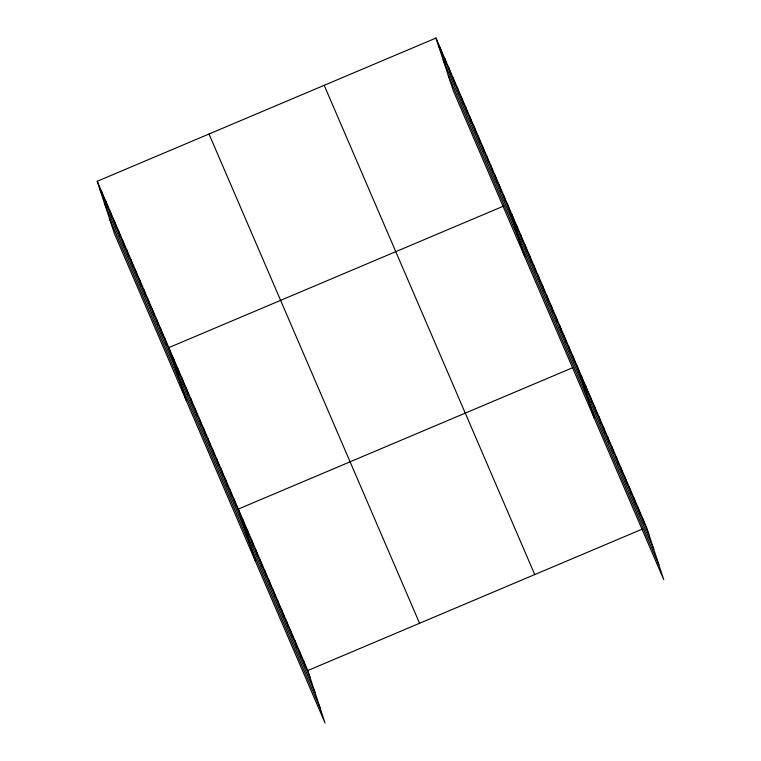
<?xml version="1.0" encoding="UTF-8"?>
<svg xmlns="http://www.w3.org/2000/svg" width="761" height="761" viewBox="0 0 761 761"><rect width="100%" height="100%" fill="white"/><g stroke="black" fill="none" stroke-linecap="round" stroke-linejoin="round"><path stroke-width="1.14" d="M97.227 181.28L307.796 670.536L325.023 722.95L114.454 233.694L97.227 181.28L435.977 38.05L646.546 527.306L663.773 579.72L453.204 90.464L435.977 38.05M503.506 206.117L168.818 347.634L186.055 400.039M572.985 367.573L238.307 509.08L255.544 561.494M307.796 670.536L642.474 529.019M438.241 44.947L648.81 534.203M443.178 59.967L653.747 549.223M448.267 75.444L658.836 564.7M324.186 85.318L534.755 574.574M209.009 134.012L419.577 623.269M99.491 188.186L310.06 677.442M104.428 203.206L314.997 692.453M109.517 218.673L320.086 707.93M642.198 517.214L644.472 524.11M637.861 507.121L640.125 514.027M633.513 497.028L635.777 503.934M629.166 486.945L631.44 493.841M624.829 476.852L627.093 483.749M620.481 466.759L622.755 473.656M616.144 456.667L618.408 463.573M611.796 446.574L614.07 453.48M607.459 436.491L609.723 443.387M603.112 426.398L605.385 433.294M598.774 416.305L601.038 423.202M594.427 406.212L596.691 413.118M590.079 396.12L592.353 403.026M585.742 386.036L588.006 392.933M581.394 375.944L583.668 382.84M577.057 365.851L594.284 418.265M572.71 355.758L574.983 362.664M568.372 345.665L570.636 352.571M564.025 335.582L566.298 342.479M559.687 325.489L561.951 332.386M555.34 315.396L557.604 322.293M550.993 305.304L553.266 312.21M546.655 295.211L548.919 302.117M542.308 285.128L544.581 292.024M537.97 275.035L540.234 281.931M533.623 264.942L535.896 271.839M529.285 254.849L531.549 261.755M524.938 244.757L527.211 251.663M520.6 234.673L522.864 241.57M516.253 224.581L518.517 231.477M511.906 214.488L514.179 221.384M507.568 204.395L524.795 256.809M503.354 194.607L505.627 201.513M499.14 184.828L501.413 191.724M494.935 175.04L497.199 181.946M490.721 165.261L492.985 172.157M486.507 155.472L488.781 162.369M482.303 145.684L484.567 152.59M478.089 135.905L480.353 142.802M473.875 126.117L476.148 133.013M469.661 116.328L471.934 123.234M465.456 106.55L467.72 113.446M461.242 96.761L463.506 103.658M457.028 86.973L459.302 93.879M452.814 77.194L455.088 84.091M448.61 67.406L450.873 74.302M444.395 57.617L446.669 64.523M440.181 47.838L442.455 54.735M303.449 660.443L305.722 667.349M299.111 650.36L301.375 657.257M294.764 640.267L297.037 647.164M290.426 630.175L292.69 637.071M286.079 620.082L288.352 626.988M281.741 609.989L284.005 616.895M277.394 599.906L279.668 606.802M273.047 589.813L275.32 596.71M268.709 579.72L270.973 586.617M264.362 569.628L266.635 576.534M260.024 559.535L262.288 566.441M255.677 549.452L257.95 556.348M251.339 539.359L253.603 546.255M246.992 529.266L249.266 536.163M242.654 519.173L244.918 526.079M233.96 498.997L236.233 505.894M229.622 488.904L231.886 495.801M225.275 478.812L227.549 485.708M220.937 468.719L223.201 475.625M216.59 458.626L218.864 465.532M212.252 448.543L214.516 455.439M207.905 438.45L210.179 445.347M203.567 428.357L205.831 435.254M199.22 418.265L201.494 425.171M194.873 408.172L197.147 415.078M190.535 398.089L192.799 404.985M186.188 387.996L188.462 394.892M181.85 377.903L184.114 384.8M177.503 367.81L179.777 374.716M173.166 357.718L175.43 364.624M164.604 337.846L166.878 344.743M160.4 328.058L162.664 334.964M156.186 318.279L158.45 325.175M151.972 308.49L154.245 315.387M147.767 298.702L150.031 305.608M143.553 288.923L145.817 295.82M139.339 279.135L141.613 286.031M135.125 269.346L137.399 276.253M130.921 259.568L133.185 266.464M126.706 249.779L128.97 256.676M122.492 239.991L124.766 246.897M118.278 230.212L120.552 237.109M114.074 220.424L116.338 227.33M109.86 210.635L112.133 217.541M105.646 200.856L107.919 207.753M101.441 191.068L103.705 197.974"/></g></svg>
